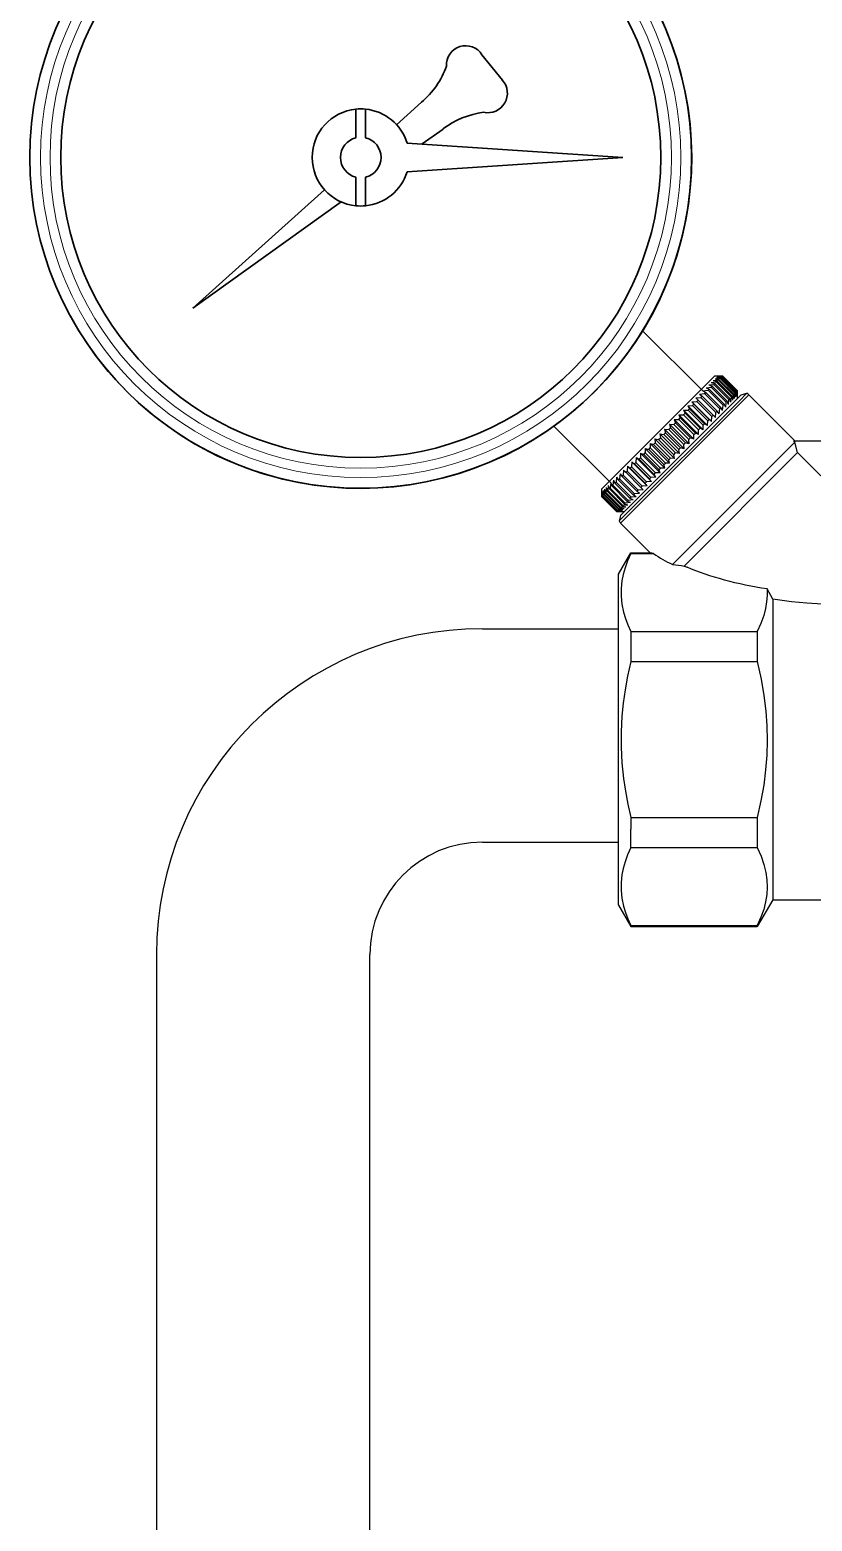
# Model space of a CAD drawing. Header units: millimetres. Extents: x -92220 to 11040, y -5929 to 27498.
# Drawn here: x 114 to 187.3, y 1232.2 to 1372 of the extents above; entities that cross this region are included whole.
import ezdxf

# ---------------------------------------------------------------- set-up
doc = ezdxf.new("R2010")
doc.units = ezdxf.units.MM
doc.layers.add('11 Водоразборный узел', color=7, linetype='Continuous')

msp = doc.modelspace()

# ---------------------------------------------------------------- linework, layer by layer
at = {"layer": '11 Водоразборный узел', "lineweight": 35, "ltscale": 0.038039}
for p in [(156.36, 1369.62), (158.27, 1367.25)]:
    msp.add_line(p, (157.31, 1368.43), dxfattribs=at)
at = {"layer": '11 Водоразборный узел', "lineweight": 35, "ltscale": 0.07843}
msp.add_line((150.69, 1365.17), (148.36, 1363.07), dxfattribs=at)
at = {"layer": '11 Водоразборный узел', "lineweight": 35, "ltscale": 0.067044}
for p, q in [((144.55, 1361.85), (144.55, 1364.53)), ((145.45, 1364.53), (145.45, 1361.85)), ((144.55, 1355.47), (144.55, 1358.15)), ((145.45, 1358.15), (145.45, 1355.47))]:
    msp.add_line(p, q, dxfattribs=at)
at = {"layer": '11 Водоразборный узел', "lineweight": 35, "ltscale": 0.060296}
msp.add_line((152.71, 1362.66), (150.74, 1361.26), dxfattribs=at)
at = {"layer": '11 Водоразборный узел', "lineweight": 35}
for p, q in [((149.34, 1361.35), (169.55, 1360)), ((169.55, 1360), (149.34, 1358.65))]:
    msp.add_line(p, q, dxfattribs=at)
at = {"layer": '11 Водоразборный узел', "lineweight": 35, "ltscale": 0.415016}
msp.add_line((141.59, 1356.98), (129.26, 1345.87), dxfattribs=at)
at = {"layer": '11 Водоразборный узел', "lineweight": 35, "ltscale": 0.427736}
msp.add_line((143.17, 1355.83), (129.26, 1345.87), dxfattribs=at)
at = {"layer": '11 Водоразборный узел'}
for p, q in [((177.04, 1338.12), (171.41, 1343.76)), ((168.42, 1329.5), (163.09, 1334.82)), ((169.15, 1298.02), (169.15, 1320.96)), ((156.4, 1315.85), (169.15, 1315.85)), ((183.6, 1312.65), (183.6, 1290.46)), ((156.4, 1295.85), (169.15, 1295.85)), ((125.86, 1285.31), (125.86, 1100.54)), ((145.86, 1100.54), (145.86, 1285.31))]:
    msp.add_line(p, q, dxfattribs=at)
at = {"layer": '11 Водоразборный узел', "ltscale": 0.277392}
for p, q in [((170.33, 1331.69), (178.18, 1339.54)), ((172.45, 1329.57), (180.3, 1337.42))]:
    msp.add_line(p, q, dxfattribs=at)
at = {"layer": '11 Водоразборный узел', "ltscale": 0.011959}
for p, q in [((177.61, 1338.69), (178.09, 1338.74)), ((179.45, 1336.85), (179.5, 1337.33)), ((168.42, 1329.5), (168.37, 1329.02))]:
    msp.add_line(p, q, dxfattribs=at)
at = {"layer": '11 Водоразборный узел', "ltscale": 0.008159}
for p, q in [((177.61, 1338.69), (177.91, 1338.57)), ((170.26, 1327.66), (169.95, 1327.78))]:
    msp.add_line(p, q, dxfattribs=at)
at = {"layer": '11 Водоразборный узел', "ltscale": 0.003063}
for p, q in [((177.83, 1338.48), (177.91, 1338.57)), ((179.24, 1337.07), (179.33, 1337.16))]:
    msp.add_line(p, q, dxfattribs=at)
at = {"layer": '11 Водоразборный узел', "ltscale": 0.011879}
for p, q in [((177.84, 1338.92), (178.31, 1338.97)), ((179.68, 1337.08), (179.73, 1337.55)), ((168.19, 1329.27), (168.14, 1328.8)), ((170.03, 1327.43), (169.55, 1327.38))]:
    msp.add_line(p, q, dxfattribs=at)
at = {"layer": '11 Водоразборный узел', "ltscale": 0.00847}
for p, q in [((177.84, 1338.92), (178.16, 1338.82)), ((170.03, 1327.43), (169.7, 1327.53))]:
    msp.add_line(p, q, dxfattribs=at)
at = {"layer": '11 Водоразборный узел', "ltscale": 0.05}
for p, q in [((179.33, 1337.16), (177.91, 1338.57)), ((179.5, 1337.33), (178.09, 1338.74)), ((179.58, 1337.4), (178.16, 1338.82)), ((179.73, 1337.55), (178.31, 1338.97)), ((179.79, 1337.62), (178.38, 1339.03)), ((179.92, 1337.74), (178.5, 1339.16)), ((179.97, 1337.8), (178.55, 1339.21)), ((180.07, 1337.89), (178.65, 1339.31)), ((180.11, 1337.94), (178.69, 1339.35)), ((180.18, 1338.01), (178.77, 1339.42)), ((180.21, 1338.04), (178.8, 1339.45)), ((180.26, 1338.08), (178.84, 1339.5)), ((180.27, 1338.1), (178.86, 1339.51)), ((180.3, 1338.12), (178.88, 1339.54)), ((180.29, 1338.12), (178.88, 1339.53)), ((178.03, 1335.85), (176.61, 1337.27)), ((178.28, 1336.11), (176.86, 1337.52)), ((178.39, 1336.22), (176.98, 1337.63)), ((178.63, 1336.46), (177.21, 1337.87)), ((178.74, 1336.56), (177.32, 1337.98)), ((178.95, 1336.78), (177.54, 1338.19)), ((179.05, 1336.87), (177.63, 1338.29)), ((179.24, 1337.07), (177.83, 1338.48)), ((176.65, 1334.48), (175.24, 1335.89)), ((176.79, 1334.62), (175.38, 1336.03)), ((177.09, 1334.91), (175.67, 1336.33)), ((177.22, 1335.05), (175.81, 1336.46)), ((177.51, 1335.33), (176.09, 1336.75)), ((177.64, 1335.46), (176.22, 1336.88)), ((177.9, 1335.73), (176.49, 1337.14)), ((175.27, 1333.1), (173.86, 1334.51)), ((175.42, 1333.25), (174.01, 1334.67)), ((175.74, 1333.57), (174.33, 1334.98)), ((175.89, 1333.72), (174.48, 1335.13)), ((176.2, 1334.03), (174.79, 1335.44)), ((176.35, 1334.17), (174.93, 1335.59)), ((173.86, 1331.68), (172.44, 1333.1)), ((174.01, 1331.83), (172.59, 1333.25)), ((174.33, 1332.15), (172.91, 1333.57)), ((174.48, 1332.31), (173.07, 1333.72)), ((174.8, 1332.63), (173.39, 1334.04)), ((174.95, 1332.78), (173.54, 1334.19)), ((172.49, 1330.31), (171.07, 1331.73)), ((172.63, 1330.46), (171.21, 1331.87)), ((172.93, 1330.76), (171.52, 1332.17)), ((173.08, 1330.9), (171.66, 1332.32)), ((173.39, 1331.22), (171.98, 1332.63)), ((173.54, 1331.37), (172.12, 1332.78)), ((171, 1328.83), (169.59, 1330.24)), ((171.25, 1329.08), (169.84, 1330.5)), ((171.38, 1329.2), (169.96, 1330.62)), ((171.65, 1329.47), (170.23, 1330.89)), ((171.78, 1329.6), (170.36, 1331.02)), ((172.06, 1329.88), (170.64, 1331.3)), ((172.19, 1330.02), (170.78, 1331.43)), ((169.55, 1327.38), (168.14, 1328.8)), ((169.7, 1327.53), (168.29, 1328.94)), ((169.78, 1327.61), (168.37, 1329.02)), ((169.95, 1327.78), (168.54, 1329.19)), ((170.04, 1327.87), (168.63, 1329.28)), ((170.23, 1328.06), (168.82, 1329.47)), ((170.33, 1328.16), (168.92, 1329.57)), ((170.55, 1328.37), (169.13, 1329.79)), ((170.65, 1328.48), (169.24, 1329.89)), ((170.89, 1328.71), (169.47, 1330.13)), ((168.99, 1326.81), (167.57, 1328.23)), ((168.98, 1326.81), (167.57, 1328.22)), ((169.01, 1326.83), (167.59, 1328.25)), ((169.02, 1326.85), (167.61, 1328.26)), ((169.07, 1326.9), (167.66, 1328.31)), ((169.1, 1326.93), (167.68, 1328.34)), ((169.17, 1327), (167.76, 1328.41)), ((169.21, 1327.04), (167.8, 1328.45)), ((169.31, 1327.14), (167.9, 1328.55)), ((169.37, 1327.19), (167.95, 1328.61)), ((169.49, 1327.32), (168.08, 1328.73))]:
    msp.add_line(p, q, dxfattribs=at)
at = {"layer": '11 Водоразборный узел', "ltscale": 0.01175}
for p, q in [((178.03, 1339.11), (178.5, 1339.16)), ((179.87, 1337.27), (179.92, 1337.74)), ((167.99, 1329.07), (167.95, 1328.61)), ((169.83, 1327.24), (169.37, 1327.19))]:
    msp.add_line(p, q, dxfattribs=at)
at = {"layer": '11 Водоразборный узел', "ltscale": 0.008815}
msp.add_line((178.03, 1339.11), (178.38, 1339.03), dxfattribs=at)
at = {"layer": '11 Водоразборный узел', "ltscale": 0.002684}
for p, q in [((178.09, 1338.74), (178.16, 1338.82)), ((179.5, 1337.33), (179.58, 1337.4)), ((168.29, 1328.94), (168.37, 1329.02)), ((169.7, 1327.53), (169.78, 1327.61))]:
    msp.add_line(p, q, dxfattribs=at)
at = {"layer": '11 Водоразборный узел', "ltscale": 0.014789}
msp.add_line((178.18, 1339.54), (178.77, 1339.54), dxfattribs=at)
at = {"layer": '11 Водоразборный узел', "ltscale": 0.011574}
for p, q in [((178.19, 1339.27), (178.65, 1339.31)), ((180.03, 1337.43), (180.07, 1337.89)), ((167.84, 1328.92), (167.8, 1328.45)), ((169.67, 1327.08), (169.21, 1327.04))]:
    msp.add_line(p, q, dxfattribs=at)
at = {"layer": '11 Водоразборный узел', "ltscale": 0.009182}
for p, q in [((178.19, 1339.27), (178.55, 1339.21)), ((180.03, 1337.43), (179.97, 1337.8)), ((167.84, 1328.92), (167.9, 1328.55)), ((169.67, 1327.08), (169.31, 1327.14))]:
    msp.add_line(p, q, dxfattribs=at)
at = {"layer": '11 Водоразборный узел', "ltscale": 0.002286}
for p, q in [((178.31, 1338.97), (178.38, 1339.03)), ((179.73, 1337.55), (179.79, 1337.62)), ((168.08, 1328.73), (168.14, 1328.8)), ((169.49, 1327.32), (169.55, 1327.38))]:
    msp.add_line(p, q, dxfattribs=at)
at = {"layer": '11 Водоразборный узел', "ltscale": 0.011353}
for p, q in [((178.32, 1339.39), (178.77, 1339.42)), ((180.15, 1337.56), (180.18, 1338.01)), ((167.71, 1328.79), (167.68, 1328.34)), ((169.55, 1326.95), (169.1, 1326.93))]:
    msp.add_line(p, q, dxfattribs=at)
at = {"layer": '11 Водоразборный узел', "ltscale": 0.009557}
for p, q in [((178.32, 1339.39), (178.69, 1339.35)), ((180.15, 1337.56), (180.11, 1337.94)), ((167.71, 1328.79), (167.76, 1328.41)), ((169.55, 1326.95), (169.17, 1327))]:
    msp.add_line(p, q, dxfattribs=at)
at = {"layer": '11 Водоразборный узел', "ltscale": 0.011091}
for p, q in [((178.4, 1339.48), (178.84, 1339.5)), ((180.24, 1337.64), (180.26, 1338.08)), ((167.63, 1328.71), (167.61, 1328.26)), ((169.47, 1326.87), (169.02, 1326.85))]:
    msp.add_line(p, q, dxfattribs=at)
at = {"layer": '11 Водоразборный узел', "ltscale": 0.00993}
for p, q in [((178.4, 1339.48), (178.8, 1339.45)), ((180.24, 1337.64), (180.21, 1338.04)), ((167.63, 1328.71), (167.66, 1328.31)), ((169.47, 1326.87), (169.07, 1326.9))]:
    msp.add_line(p, q, dxfattribs=at)
at = {"layer": '11 Водоразборный узел', "ltscale": 0.010291}
for p, q in [((178.45, 1339.53), (178.86, 1339.51)), ((180.29, 1337.69), (180.27, 1338.1)), ((167.58, 1328.66), (167.59, 1328.25)), ((169.42, 1326.82), (169.01, 1326.83))]:
    msp.add_line(p, q, dxfattribs=at)
at = {"layer": '11 Водоразборный узел', "ltscale": 0.010793}
for p, q in [((178.45, 1339.53), (178.88, 1339.53)), ((180.29, 1337.69), (180.29, 1338.12)), ((167.58, 1328.66), (167.57, 1328.23)), ((169.42, 1326.82), (168.99, 1326.81))]:
    msp.add_line(p, q, dxfattribs=at)
at = {"layer": '11 Водоразборный узел', "ltscale": 0.001871}
for p, q in [((178.5, 1339.16), (178.55, 1339.21)), ((179.92, 1337.74), (179.97, 1337.8)), ((167.9, 1328.55), (167.95, 1328.61)), ((169.31, 1327.14), (169.37, 1327.19))]:
    msp.add_line(p, q, dxfattribs=at)
at = {"layer": '11 Водоразборный узел', "ltscale": 0.001443}
for p, q in [((178.65, 1339.31), (178.69, 1339.35)), ((180.07, 1337.89), (180.11, 1337.94))]:
    msp.add_line(p, q, dxfattribs=at)
at = {"layer": '11 Водоразборный узел', "ltscale": 0.002885}
for p, q in [((178.77, 1339.54), (178.88, 1339.54)), ((180.3, 1338.01), (180.3, 1338.12))]:
    msp.add_line(p, q, dxfattribs=at)
at = {"layer": '11 Водоразборный узел', "ltscale": 0.001006}
for p, q in [((178.77, 1339.42), (178.8, 1339.45)), ((180.18, 1338.01), (180.21, 1338.04)), ((167.66, 1328.31), (167.68, 1328.34)), ((169.07, 1326.9), (169.1, 1326.93))]:
    msp.add_line(p, q, dxfattribs=at)
at = {"layer": '11 Водоразборный узел', "ltscale": 0.000561059}
for p, q in [((178.84, 1339.5), (178.86, 1339.51)), ((180.26, 1338.08), (180.27, 1338.1)), ((167.59, 1328.25), (167.61, 1328.26)), ((169.01, 1326.83), (169.02, 1326.85))]:
    msp.add_line(p, q, dxfattribs=at)
at = {"layer": '11 Водоразборный узел', "ltscale": 0.000112616}
for p, q in [((178.88, 1339.53), (178.88, 1339.54)), ((180.29, 1338.12), (180.3, 1338.12)), ((168.98, 1326.81), (168.99, 1326.81))]:
    msp.add_line(p, q, dxfattribs=at)
at = {"layer": '11 Водоразборный узел', "ltscale": 0.371477}
msp.add_line((180.44, 1337.18), (169.93, 1326.67), dxfattribs=at)
at = {"layer": '11 Водоразборный узел', "ltscale": 0.398986}
msp.add_line((181.36, 1337.77), (170.07, 1326.49), dxfattribs=at)
at = {"layer": '11 Водоразборный узел', "ltscale": 0.011769}
for p, q in [((176.4, 1337.48), (176.86, 1337.52)), ((178.23, 1335.64), (178.28, 1336.11)), ((169.63, 1330.71), (169.59, 1330.24)), ((171.47, 1328.87), (171, 1328.83))]:
    msp.add_line(p, q, dxfattribs=at)
at = {"layer": '11 Водоразборный узел', "ltscale": 0.007501}
for p, q in [((176.4, 1337.48), (176.61, 1337.27)), ((178.23, 1335.64), (178.03, 1335.85)), ((169.63, 1330.71), (169.84, 1330.5))]:
    msp.add_line(p, q, dxfattribs=at)
at = {"layer": '11 Водоразборный узел', "ltscale": 0.004343}
for p, q in [((176.49, 1337.14), (176.61, 1337.27)), ((177.9, 1335.73), (178.03, 1335.85)), ((169.84, 1330.5), (169.96, 1330.62)), ((171.25, 1329.08), (171.38, 1329.2))]:
    msp.add_line(p, q, dxfattribs=at)
at = {"layer": '11 Водоразборный узел', "ltscale": 0.011892}
for p, q in [((176.74, 1337.82), (177.21, 1337.87)), ((178.58, 1335.98), (178.63, 1336.46)), ((169.29, 1330.37), (169.24, 1329.89)), ((171.13, 1328.53), (170.65, 1328.48))]:
    msp.add_line(p, q, dxfattribs=at)
at = {"layer": '11 Водоразборный узел', "ltscale": 0.007557}
for p, q in [((176.74, 1337.82), (176.98, 1337.63)), ((178.58, 1335.98), (178.39, 1336.22)), ((169.29, 1330.37), (169.47, 1330.13)), ((171.13, 1328.53), (170.89, 1328.71))]:
    msp.add_line(p, q, dxfattribs=at)
at = {"layer": '11 Водоразборный узел', "ltscale": 0.004063}
for p, q in [((176.86, 1337.52), (176.98, 1337.63)), ((178.28, 1336.11), (178.39, 1336.22)), ((170.89, 1328.71), (171, 1328.83))]:
    msp.add_line(p, q, dxfattribs=at)
at = {"layer": '11 Водоразборный узел', "ltscale": 0.011965}
for p, q in [((177.06, 1338.14), (177.54, 1338.19)), ((178.9, 1336.3), (178.95, 1336.78)), ((168.97, 1330.05), (168.92, 1329.57)), ((170.81, 1328.21), (170.33, 1328.16))]:
    msp.add_line(p, q, dxfattribs=at)
at = {"layer": '11 Водоразборный узел', "ltscale": 0.007691}
for p, q in [((177.06, 1338.14), (177.32, 1337.98)), ((178.9, 1336.3), (178.74, 1336.56)), ((168.97, 1330.05), (169.13, 1329.79)), ((170.81, 1328.21), (170.55, 1328.37))]:
    msp.add_line(p, q, dxfattribs=at)
at = {"layer": '11 Водоразборный узел', "ltscale": 0.003756}
for p, q in [((177.21, 1337.87), (177.32, 1337.98)), ((178.63, 1336.46), (178.74, 1336.56)), ((169.13, 1329.79), (169.24, 1329.89)), ((170.55, 1328.37), (170.65, 1328.48))]:
    msp.add_line(p, q, dxfattribs=at)
at = {"layer": '11 Водоразборный узел', "ltscale": 0.011987}
for p, q in [((177.35, 1338.43), (177.83, 1338.48)), ((179.19, 1336.59), (179.24, 1337.07)), ((168.68, 1329.76), (168.63, 1329.28)), ((170.52, 1327.92), (170.04, 1327.87))]:
    msp.add_line(p, q, dxfattribs=at)
at = {"layer": '11 Водоразборный узел', "ltscale": 0.007895}
for p, q in [((177.35, 1338.43), (177.63, 1338.29)), ((170.52, 1327.92), (170.23, 1328.06))]:
    msp.add_line(p, q, dxfattribs=at)
at = {"layer": '11 Водоразборный узел', "ltscale": 0.003422}
for p, q in [((177.54, 1338.19), (177.63, 1338.29)), ((178.95, 1336.78), (179.05, 1336.87)), ((168.82, 1329.47), (168.92, 1329.57)), ((170.23, 1328.06), (170.33, 1328.16))]:
    msp.add_line(p, q, dxfattribs=at)
at = {"layer": '11 Водоразборный узел', "ltscale": 0.00816}
for p, q in [((179.45, 1336.85), (179.33, 1337.16)), ((168.42, 1329.5), (168.54, 1329.19))]:
    msp.add_line(p, q, dxfattribs=at)
at = {"layer": '11 Водоразборный узел', "ltscale": 0.008471}
for p, q in [((179.68, 1337.08), (179.58, 1337.4)), ((168.19, 1329.27), (168.29, 1328.94))]:
    msp.add_line(p, q, dxfattribs=at)
at = {"layer": '11 Водоразборный узел', "ltscale": 0.008816}
for p, q in [((179.87, 1337.27), (179.79, 1337.62)), ((167.99, 1329.07), (168.08, 1328.73)), ((169.83, 1327.24), (169.49, 1327.32))]:
    msp.add_line(p, q, dxfattribs=at)
at = {"layer": '11 Водоразборный узел', "ltscale": 0.024484}
msp.add_line((179.96, 1337.08), (180.65, 1337.77), dxfattribs=at)
at = {"layer": '11 Водоразборный узел', "ltscale": 0.014788}
msp.add_line((180.3, 1337.42), (180.3, 1338.01), dxfattribs=at)
at = {"layer": '11 Водоразборный узел', "ltscale": 0.025909}
msp.add_line((181.17, 1337.91), (180.44, 1337.18), dxfattribs=at)
at = {"layer": '11 Водоразборный узел', "ltscale": 0.01345}
for p, q in [((180.65, 1337.77), (181.17, 1337.91)), ((169.34, 1326.46), (169.2, 1325.94))]:
    msp.add_line(p, q, dxfattribs=at)
at = {"layer": '11 Водоразборный узел', "ltscale": 0.15255}
msp.add_line((181.36, 1337.77), (185.67, 1333.46), dxfattribs=at)
at = {"layer": '11 Водоразборный узел', "ltscale": 0.375517}
msp.add_line((169.34, 1326.46), (179.96, 1337.08), dxfattribs=at)
at = {"layer": '11 Водоразборный узел', "ltscale": 0.010832}
for p, q in [((174.8, 1335.88), (175.24, 1335.89)), ((176.64, 1334.05), (176.65, 1334.48)), ((171.22, 1332.3), (171.21, 1331.87)), ((173.06, 1330.46), (172.63, 1330.46))]:
    msp.add_line(p, q, dxfattribs=at)
at = {"layer": '11 Водоразборный узел', "ltscale": 0.008054}
for p, q in [((174.8, 1335.88), (174.93, 1335.59)), ((176.64, 1334.05), (176.35, 1334.17)), ((171.22, 1332.3), (171.52, 1332.17)), ((173.06, 1330.46), (172.93, 1330.76))]:
    msp.add_line(p, q, dxfattribs=at)
at = {"layer": '11 Водоразборный узел', "ltscale": 0.065}
for p, q in [((174.8, 1335.88), (176.64, 1334.05)), ((175.23, 1336.31), (177.07, 1334.47)), ((175.64, 1336.72), (177.48, 1334.88)), ((176.03, 1337.11), (177.87, 1335.27)), ((173.47, 1334.55), (175.31, 1332.71)), ((173.92, 1335), (175.76, 1333.16)), ((174.37, 1335.45), (176.21, 1333.61)), ((172.11, 1333.19), (173.94, 1331.35)), ((172.56, 1333.64), (174.4, 1331.8)), ((173.01, 1334.09), (174.85, 1332.26)), ((170.8, 1331.88), (172.64, 1330.04)), ((171.22, 1332.3), (173.06, 1330.46)), ((171.66, 1332.74), (173.5, 1330.9)), ((170, 1331.08), (171.84, 1329.24)), ((170.39, 1331.47), (172.23, 1329.63))]:
    msp.add_line(p, q, dxfattribs=at)
at = {"layer": '11 Водоразборный узел', "ltscale": 0.011126}
for p, q in [((175.23, 1336.31), (175.67, 1336.33)), ((177.07, 1334.47), (177.09, 1334.91)), ((170.8, 1331.88), (170.78, 1331.43)), ((172.64, 1330.04), (172.19, 1330.02))]:
    msp.add_line(p, q, dxfattribs=at)
at = {"layer": '11 Водоразборный узел', "ltscale": 0.007811}
for p, q in [((175.23, 1336.31), (175.38, 1336.03)), ((177.07, 1334.47), (176.79, 1334.62)), ((170.8, 1331.88), (171.07, 1331.73)), ((172.64, 1330.04), (172.49, 1330.31))]:
    msp.add_line(p, q, dxfattribs=at)
at = {"layer": '11 Водоразборный узел', "ltscale": 0.004991}
for p, q in [((175.24, 1335.89), (175.38, 1336.03)), ((176.65, 1334.48), (176.79, 1334.62)), ((171.07, 1331.73), (171.21, 1331.87)), ((172.49, 1330.31), (172.63, 1330.46))]:
    msp.add_line(p, q, dxfattribs=at)
at = {"layer": '11 Водоразборный узел', "ltscale": 0.011383}
for p, q in [((175.64, 1336.72), (176.09, 1336.75)), ((177.48, 1334.88), (177.51, 1335.33)), ((170.39, 1331.47), (170.36, 1331.02)), ((172.23, 1329.63), (171.78, 1329.6))]:
    msp.add_line(p, q, dxfattribs=at)
at = {"layer": '11 Водоразборный узел', "ltscale": 0.007632}
for p, q in [((175.64, 1336.72), (175.81, 1336.46)), ((177.48, 1334.88), (177.22, 1335.05))]:
    msp.add_line(p, q, dxfattribs=at)
at = {"layer": '11 Водоразборный узел', "ltscale": 0.004808}
for p, q in [((175.67, 1336.33), (175.81, 1336.46)), ((177.09, 1334.91), (177.22, 1335.05)), ((170.64, 1331.3), (170.78, 1331.43)), ((172.06, 1329.88), (172.19, 1330.02))]:
    msp.add_line(p, q, dxfattribs=at)
at = {"layer": '11 Водоразборный узел', "ltscale": 0.011598}
for p, q in [((176.03, 1337.11), (176.49, 1337.14)), ((177.87, 1335.27), (177.9, 1335.73)), ((171.84, 1329.24), (171.38, 1329.2))]:
    msp.add_line(p, q, dxfattribs=at)
at = {"layer": '11 Водоразборный узел', "ltscale": 0.007527}
for p, q in [((176.03, 1337.11), (176.22, 1336.88)), ((177.87, 1335.27), (177.64, 1335.46)), ((170, 1331.08), (170.23, 1330.89)), ((171.84, 1329.24), (171.65, 1329.47))]:
    msp.add_line(p, q, dxfattribs=at)
at = {"layer": '11 Водоразборный узел', "ltscale": 0.004592}
for p, q in [((176.09, 1336.75), (176.22, 1336.88)), ((177.51, 1335.33), (177.64, 1335.46)), ((170.23, 1330.89), (170.36, 1331.02)), ((171.65, 1329.47), (171.78, 1329.6))]:
    msp.add_line(p, q, dxfattribs=at)
at = {"layer": '11 Водоразборный узел', "ltscale": 0.007896}
for p, q in [((179.19, 1336.59), (179.05, 1336.87)), ((168.68, 1329.76), (168.82, 1329.47))]:
    msp.add_line(p, q, dxfattribs=at)
at = {"layer": '11 Водоразборный узел', "ltscale": 0.009043}
for p, q in [((173.47, 1334.55), (173.54, 1334.19)), ((172.56, 1333.64), (172.91, 1333.57)), ((174.4, 1331.8), (174.33, 1332.15))]:
    msp.add_line(p, q, dxfattribs=at)
at = {"layer": '11 Водоразборный узел', "ltscale": 0.009791}
for p, q in [((173.47, 1334.55), (173.86, 1334.51)), ((172.56, 1333.64), (172.59, 1333.25)), ((175.31, 1332.71), (175.27, 1333.1)), ((174.4, 1331.8), (174.01, 1331.83))]:
    msp.add_line(p, q, dxfattribs=at)
at = {"layer": '11 Водоразборный узел', "ltscale": 0.005326}
for p, q in [((173.86, 1334.51), (174.01, 1334.67)), ((175.27, 1333.1), (175.42, 1333.25))]:
    msp.add_line(p, q, dxfattribs=at)
at = {"layer": '11 Водоразборный узел', "ltscale": 0.008683}
for p, q in [((173.92, 1335), (174.01, 1334.67)), ((172.11, 1333.19), (172.44, 1333.1)), ((175.76, 1333.16), (175.42, 1333.25)), ((173.94, 1331.35), (173.86, 1331.68))]:
    msp.add_line(p, q, dxfattribs=at)
at = {"layer": '11 Водоразборный узел', "ltscale": 0.010157}
for p, q in [((173.92, 1335), (174.33, 1334.98)), ((172.11, 1333.19), (172.12, 1332.78)), ((175.76, 1333.16), (175.74, 1333.57))]:
    msp.add_line(p, q, dxfattribs=at)
at = {"layer": '11 Водоразборный узел', "ltscale": 0.005251}
for p, q in [((174.33, 1334.98), (174.48, 1335.13)), ((175.74, 1333.57), (175.89, 1333.72))]:
    msp.add_line(p, q, dxfattribs=at)
at = {"layer": '11 Водоразборный узел', "ltscale": 0.00835}
msp.add_line((174.37, 1335.45), (174.48, 1335.13), dxfattribs=at)
at = {"layer": '11 Водоразборный узел', "ltscale": 0.010508}
msp.add_line((174.37, 1335.45), (174.79, 1335.44), dxfattribs=at)
at = {"layer": '11 Водоразборный узел', "ltscale": 0.005139}
for p, q in [((174.79, 1335.44), (174.93, 1335.59)), ((176.2, 1334.03), (176.35, 1334.17)), ((171.52, 1332.17), (171.66, 1332.32)), ((172.93, 1330.76), (173.08, 1330.9))]:
    msp.add_line(p, q, dxfattribs=at)
at = {"layer": '11 Водоразборный узел', "ltscale": 0.005325}
for p, q in [((172.44, 1333.1), (172.59, 1333.25)), ((173.86, 1331.68), (174.01, 1331.83))]:
    msp.add_line(p, q, dxfattribs=at)
at = {"layer": '11 Водоразборный узел', "ltscale": 0.005363}
for p, q in [((172.91, 1333.57), (173.07, 1333.72)), ((173.39, 1334.04), (173.54, 1334.19)), ((174.33, 1332.15), (174.48, 1332.31)), ((174.8, 1332.63), (174.95, 1332.78))]:
    msp.add_line(p, q, dxfattribs=at)
at = {"layer": '11 Водоразборный узел', "ltscale": 0.009416}
for p, q in [((173.01, 1334.09), (173.07, 1333.72)), ((173.01, 1334.09), (173.39, 1334.04)), ((174.85, 1332.26), (174.48, 1332.31)), ((174.85, 1332.26), (174.8, 1332.63))]:
    msp.add_line(p, q, dxfattribs=at)
at = {"layer": '11 Водоразборный узел', "ltscale": 0.396676}
msp.add_line((185.68, 1333.32), (174.46, 1322.1), dxfattribs=at)
at = {"layer": '11 Водоразборный узел', "ltscale": 0.008349}
for p, q in [((176.21, 1333.61), (175.89, 1333.72)), ((171.66, 1332.74), (171.98, 1332.63)), ((173.5, 1330.9), (173.39, 1331.22))]:
    msp.add_line(p, q, dxfattribs=at)
at = {"layer": '11 Водоразборный узел', "ltscale": 0.010507}
for p, q in [((176.21, 1333.61), (176.2, 1334.03)), ((171.66, 1332.74), (171.66, 1332.32)), ((173.5, 1330.9), (173.08, 1330.9))]:
    msp.add_line(p, q, dxfattribs=at)
at = {"layer": '11 Водоразборный узел', "ltscale": 0.00476}
msp.add_line((185.68, 1333.32), (185.54, 1333.46), dxfattribs=at)
at = {"layer": '11 Водоразборный узел', "ltscale": 0.078656}
msp.add_line((185.54, 1333.46), (188.69, 1333.46), dxfattribs=at)
at = {"layer": '11 Водоразборный узел', "ltscale": 0.025073}
msp.add_line((185.93, 1332.35), (185.68, 1333.32), dxfattribs=at)
at = {"layer": '11 Водоразборный узел', "ltscale": 0.097608}
for p, q in [((167.57, 1328.93), (170.33, 1331.69)), ((169.69, 1326.81), (172.45, 1329.57))]:
    msp.add_line(p, q, dxfattribs=at)
at = {"layer": '11 Водоразборный узел', "ltscale": 0.00525}
for p, q in [((171.98, 1332.63), (172.12, 1332.78)), ((173.39, 1331.22), (173.54, 1331.37))]:
    msp.add_line(p, q, dxfattribs=at)
at = {"layer": '11 Водоразборный узел', "ltscale": 0.009042}
msp.add_line((175.31, 1332.71), (174.95, 1332.78), dxfattribs=at)
at = {"layer": '11 Водоразборный узел', "ltscale": 0.37306}
msp.add_line((185.93, 1332.35), (175.38, 1321.8), dxfattribs=at)
at = {"layer": '11 Водоразборный узел', "ltscale": 0.155948}
msp.add_line((185.93, 1332.35), (190.34, 1327.94), dxfattribs=at)
at = {"layer": '11 Водоразборный узел', "ltscale": 0.004064}
msp.add_line((169.47, 1330.13), (169.59, 1330.24), dxfattribs=at)
at = {"layer": '11 Водоразборный узел', "ltscale": 0.011599}
msp.add_line((170, 1331.08), (169.96, 1330.62), dxfattribs=at)
at = {"layer": '11 Водоразборный узел', "ltscale": 0.000680855}
msp.add_line((170.39, 1331.47), (170.41, 1331.46), dxfattribs=at)
at = {"layer": '11 Водоразборный узел', "ltscale": 0.006951}
for p, q in [((170.41, 1331.46), (170.64, 1331.3)), ((172.21, 1329.65), (172.06, 1329.88))]:
    msp.add_line(p, q, dxfattribs=at)
at = {"layer": '11 Водоразборный узел', "ltscale": 0.010158}
msp.add_line((173.94, 1331.35), (173.54, 1331.37), dxfattribs=at)
at = {"layer": '11 Водоразборный узел', "ltscale": 0.014766}
for p, q in [((167.57, 1328.93), (167.57, 1328.34)), ((169.69, 1326.81), (169.1, 1326.81))]:
    msp.add_line(p, q, dxfattribs=at)
at = {"layer": '11 Водоразборный узел', "ltscale": 0.003064}
for p, q in [((168.54, 1329.19), (168.63, 1329.28)), ((169.95, 1327.78), (170.04, 1327.87))]:
    msp.add_line(p, q, dxfattribs=at)
at = {"layer": '11 Водоразборный узел', "ltscale": 0.007502}
msp.add_line((171.47, 1328.87), (171.25, 1329.08), dxfattribs=at)
at = {"layer": '11 Водоразборный узел', "ltscale": 0.00068112}
msp.add_line((172.23, 1329.63), (172.21, 1329.65), dxfattribs=at)
at = {"layer": '11 Водоразборный узел', "ltscale": 0.002907}
msp.add_line((167.57, 1328.34), (167.57, 1328.22), dxfattribs=at)
at = {"layer": '11 Водоразборный узел', "ltscale": 0.000112347}
msp.add_line((167.57, 1328.22), (167.57, 1328.23), dxfattribs=at)
at = {"layer": '11 Водоразборный узел', "ltscale": 0.001444}
for p, q in [((167.76, 1328.41), (167.8, 1328.45)), ((169.17, 1327), (169.21, 1327.04))]:
    msp.add_line(p, q, dxfattribs=at)
at = {"layer": '11 Водоразборный узел', "ltscale": 0.011958}
msp.add_line((170.26, 1327.66), (169.78, 1327.61), dxfattribs=at)
at = {"layer": '11 Водоразборный узел', "ltscale": 0.002908}
msp.add_line((169.1, 1326.81), (168.98, 1326.81), dxfattribs=at)
at = {"layer": '11 Водоразборный узел', "ltscale": 0.02591}
msp.add_line((169.93, 1326.67), (169.2, 1325.94), dxfattribs=at)
at = {"layer": '11 Водоразборный узел', "ltscale": 0.026014}
msp.add_line((170.07, 1326.49), (169.34, 1325.75), dxfattribs=at)
at = {"layer": '11 Водоразборный узел', "ltscale": 0.098782}
msp.add_line((169.34, 1325.75), (172.13, 1322.96), dxfattribs=at)
at = {"layer": '11 Водоразборный узел', "ltscale": 0.057735}
for p, q in [((169.15, 1320.96), (170.31, 1322.96)), ((169.15, 1289.96), (170.31, 1287.96))]:
    msp.add_line(p, q, dxfattribs=at)
at = {"layer": '11 Водоразборный узел', "ltscale": 0.001876}
msp.add_line((170.31, 1322.96), (170.31, 1322.88), dxfattribs=at)
at = {"layer": '11 Водоразборный узел', "ltscale": 0.045612}
msp.add_line((170.31, 1322.96), (172.13, 1322.96), dxfattribs=at)
at = {"layer": '11 Водоразборный узел', "ltscale": 0.052991}
msp.add_line((170.31, 1322.88), (172.43, 1322.88), dxfattribs=at)
at = {"layer": '11 Водоразборный узел', "ltscale": 0.007614}
msp.add_line((172.43, 1322.88), (172.13, 1322.96), dxfattribs=at)
at = {"layer": '11 Водоразборный узел', "ltscale": 0.008456}
msp.add_line((174.46, 1322.1), (174.22, 1321.86), dxfattribs=at)
at = {"layer": '11 Водоразборный узел', "ltscale": 0.00275}
msp.add_line((175.38, 1321.8), (175.3, 1321.72), dxfattribs=at)
at = {"layer": '11 Водоразборный узел', "ltscale": 0.007528}
msp.add_line((175.3, 1321.72), (175.58, 1321.6), dxfattribs=at)
at = {"layer": '11 Водоразборный узел', "ltscale": 0.027455}
msp.add_line((183.6, 1318.61), (183.07, 1319.57), dxfattribs=at)
at = {"layer": '11 Водоразборный узел', "ltscale": 0.149058}
msp.add_line((183.6, 1318.61), (183.6, 1312.65), dxfattribs=at)
at = {"layer": '11 Водоразборный узел', "ltscale": 0.296133}
for p, q in [((170.31, 1315.57), (182.15, 1315.57)), ((170.31, 1312.77), (182.15, 1312.77)), ((170.31, 1298.15), (182.15, 1298.15)), ((170.31, 1295.34), (182.15, 1295.34)), ((170.31, 1288.03), (182.15, 1288.03)), ((170.31, 1287.96), (182.15, 1287.96))]:
    msp.add_line(p, q, dxfattribs=at)
at = {"layer": '11 Водоразборный узел', "ltscale": 0.043118}
for p, q in [((170.31, 1315.57), (170.31, 1313.85)), ((182.15, 1315.57), (182.15, 1313.85)), ((170.31, 1295.34), (170.31, 1297.07))]:
    msp.add_line(p, q, dxfattribs=at)
at = {"layer": '11 Водоразборный узел', "ltscale": 0.026992}
for p, q in [((170.31, 1313.85), (170.31, 1312.77)), ((182.15, 1313.85), (182.15, 1312.77)), ((170.31, 1298.15), (170.31, 1297.07))]:
    msp.add_line(p, q, dxfattribs=at)
at = {"layer": '11 Водоразборный узел', "ltscale": 0.07011}
msp.add_line((182.15, 1298.15), (182.15, 1295.34), dxfattribs=at)
at = {"layer": '11 Водоразборный узел', "ltscale": 0.201723}
msp.add_line((169.15, 1289.96), (169.15, 1298.02), dxfattribs=at)
at = {"layer": '11 Водоразборный узел', "ltscale": 0.072169}
msp.add_line((183.6, 1290.46), (182.15, 1287.96), dxfattribs=at)
at = {"layer": '11 Водоразборный узел', "ltscale": 0.151416}
msp.add_line((183.6, 1290.46), (189.65, 1290.46), dxfattribs=at)
at = {"layer": '11 Водоразборный узел', "ltscale": 0.001877}
for p, q in [((170.31, 1288.03), (170.31, 1287.96)), ((182.15, 1288.03), (182.15, 1287.96))]:
    msp.add_line(p, q, dxfattribs=at)
at = {"layer": '11 Водоразборный узел', "flags": 128}
for points in [[(170.31, 1322.88), (170, 1322.2), (169.77, 1321.55), (169.59, 1320.93), (169.47, 1320.33), (169.39, 1319.6), (169.39, 1318.87), (169.47, 1318.14), (169.62, 1317.4), (169.8, 1316.81), (170.02, 1316.21), (170.31, 1315.57)], [(183.07, 1319.57), (183.07, 1318.96), (183.02, 1318.35), (182.91, 1317.73), (182.75, 1317.09), (182.49, 1316.35), (182.15, 1315.57)], [(189.65, 1318.15), (188.94, 1318.14), (188.22, 1318.15), (186.79, 1318.23), (185.37, 1318.37), (184.48, 1318.48), (183.6, 1318.61)], [(170.31, 1312.77), (170, 1311.4), (169.77, 1310.11), (169.59, 1308.87), (169.47, 1307.66), (169.39, 1306.2), (169.39, 1304.75), (169.47, 1303.29), (169.62, 1301.8), (169.8, 1300.63), (170.02, 1299.42), (170.31, 1298.15)], [(182.15, 1312.77), (182.51, 1311.13), (182.77, 1309.6), (182.95, 1308.12), (183.05, 1306.74), (183.08, 1305.37), (183.04, 1304), (182.93, 1302.61), (182.75, 1301.18), (182.49, 1299.71), (182.15, 1298.15)], [(170.31, 1295.34), (170, 1294.66), (169.77, 1294.01), (169.59, 1293.39), (169.47, 1292.79), (169.39, 1292.06), (169.39, 1291.33), (169.47, 1290.6), (169.62, 1289.86), (169.8, 1289.27), (170.02, 1288.67), (170.31, 1288.03)], [(182.15, 1295.34), (182.51, 1294.53), (182.77, 1293.76), (182.95, 1293.02), (183.05, 1292.33), (183.08, 1291.64), (183.04, 1290.96), (182.93, 1290.27), (182.75, 1289.55), (182.49, 1288.81), (182.15, 1288.03)]]:
    msp.add_lwpolyline(points, dxfattribs=at)
at = {"layer": '11 Водоразборный узел', "lineweight": 35}
for radius in [31, 28.11]:
    msp.add_circle((145, 1360), radius, dxfattribs=at)
at = {"layer": '11 Водоразборный узел', "lineweight": 13}
for radius in [30, 29.11]:
    msp.add_circle((145, 1360), radius, dxfattribs=at)
at = {"layer": '11 Водоразборный узел', "lineweight": 35}
for centre, radius, start, end in [((145, 1360), 31, 208.6479, 28.6479), ((154.83, 1368.67), 1.8, 31.9662, 183.459), ((145.51, 1371.27), 8, 310.342, 340.1927), ((156.91, 1366.02), 1.83, 257.4857, 42.3198), ((145, 1360), 4.55, 95.6759, 264.3241), ((145, 1360), 4.55, 84.3241, 95.6759), ((145, 1360), 4.55, 17.2881, 84.3241), ((157.55, 1356.3), 8, 97.4227, 127.2734), ((145, 1360), 1.9, 103.7002, 256.2998), ((145, 1360), 1.9, 283.7002, 76.2998), ((145, 1360), 4.55, 275.6759, 342.7119), ((145, 1360), 4.55, 264.3241, 275.6759)]:
    msp.add_arc(centre, radius, start, end, dxfattribs=at)
at = {"layer": '11 Водоразборный узел'}
for centre, radius, start, end in [((180.79, 1337.2), 0.8, 45.0002, 61.7828), ((169.9, 1326.32), 0.8, 208.2172, 224.9998), ((180.42, 1334.89), 14.43, 236.3328, 244.5242), ((183.74, 1390.95), 69.74, 262.156, 263.0541), ((156.4, 1285.31), 30.54, 90, 180), ((156.4, 1285.31), 10.54, 90, 180)]:
    msp.add_arc(centre, radius, start, end, dxfattribs=at)
at = {"layer": '11 Водоразборный узел', "extrusion": (0, 0, -1)}
msp.add_ellipse((183.29, 1323.82), major_axis=(-12.2, 1.98), ratio=0.342013, start_param=4.675407, end_param=5.340144, dxfattribs=at)

doc.saveas('drawing.dxf')
